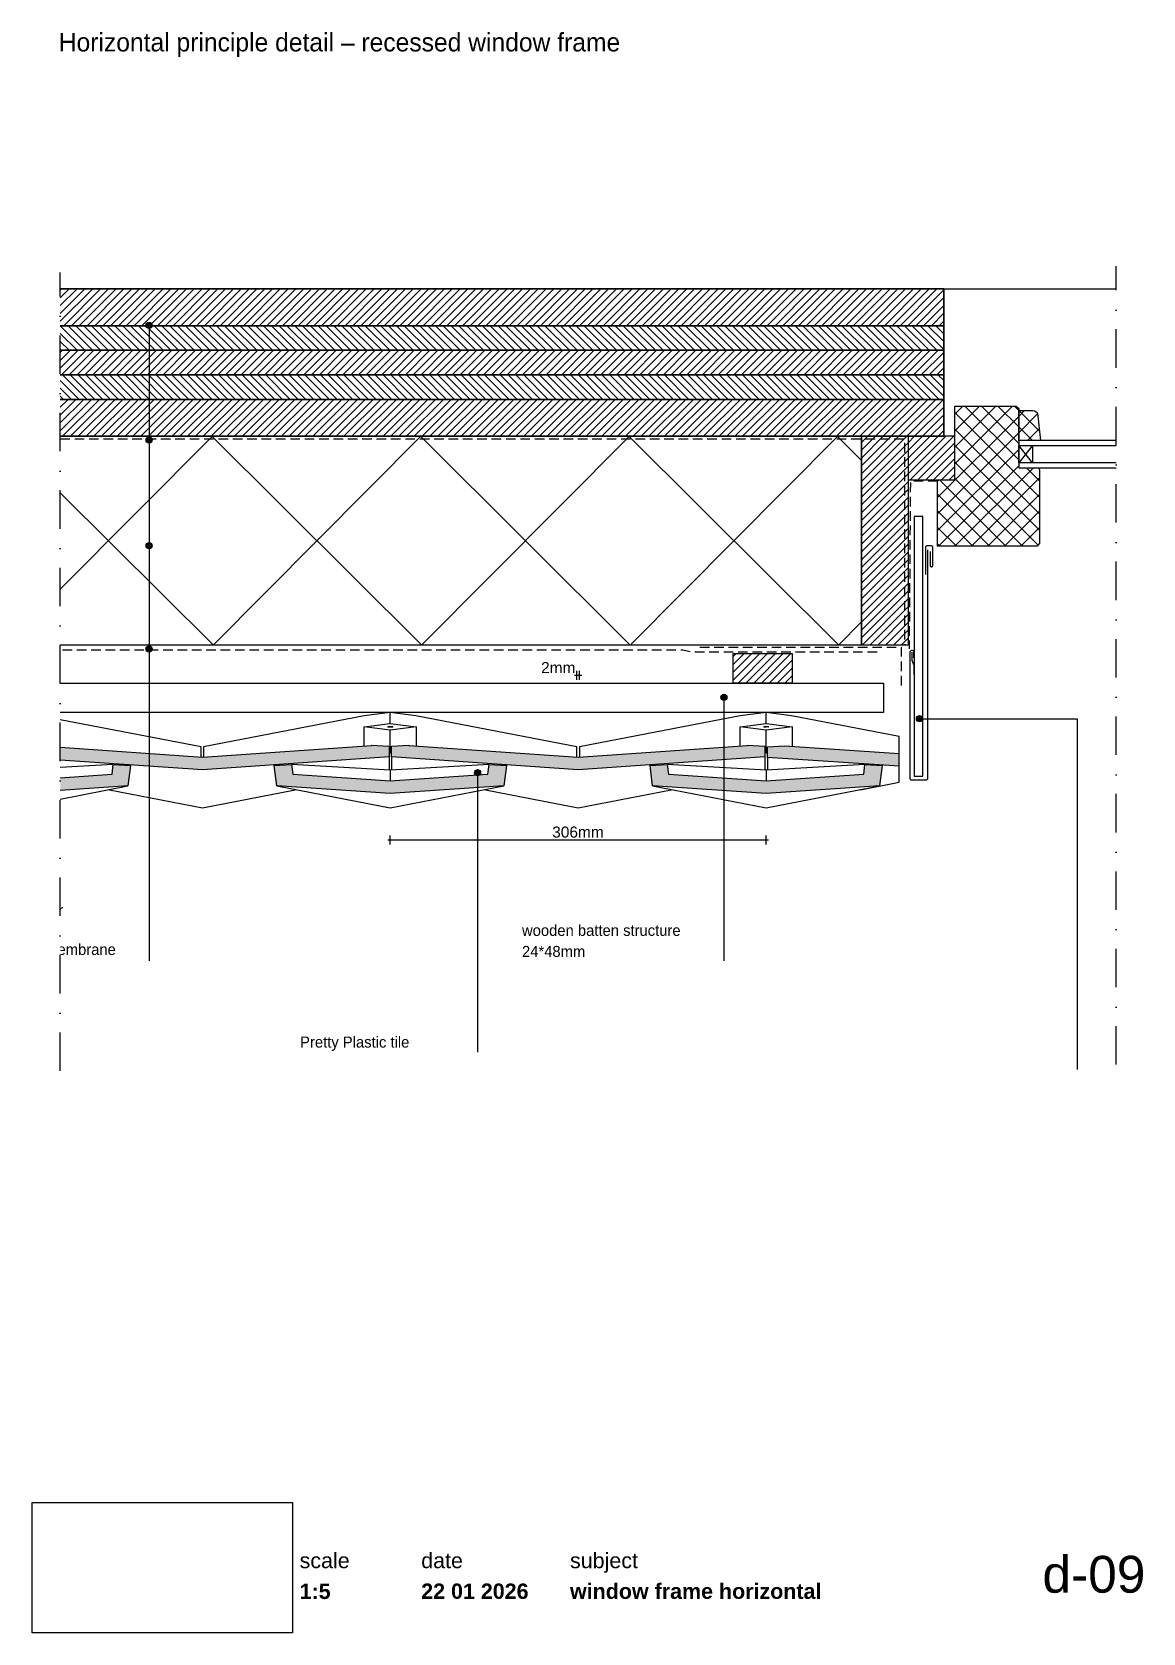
# Paper-space layout 'd-09 window frame horizontal' of a CAD drawing. Header units: millimetres. Extents: x 14 to 195, y 11 to 272.
import ezdxf
from ezdxf.xclip import XClip

# ---------------------------------------------------------------- set-up
doc = ezdxf.new("R2010")
doc.units = ezdxf.units.MM
doc.header["$MEASUREMENT"] = 0
doc.header["$XCLIPFRAME"] = 0
for name, pattern in [('B0302', [12.51, 6.26, -3.125, 0, -3.125]), ('B0701', [2.3412, 1.56, -0.7812]), ('Wipeout_Contour', [1000, 0, -1000])]:
    doc.linetypes.add(name, pattern=pattern)
for name, color, linetype in [('#01', 7, 'Continuous'), ('Dim - 1_50_100', 7, 'Continuous'), ('Info - 1_50_100', 7, 'Continuous'), ('Info - 1_5_10', 7, 'Continuous'), ('Info - Nederlands', 7, 'Continuous')]:
    doc.layers.add(name, color=color, linetype=linetype)
doc.styles.add('GENERATED_STYLE_1', font='HelveticaNeue.ttc')
doc.styles.add('GENERATED_STYLE_2', font='HelveticaNeue.ttc')
doc.styles.add('GENERATED_STYLE_3', font='Helvetica.ttc')
doc.styles.add('GENERATED_STYLE_4', font='')
doc.styles.get('GENERATED_STYLE_4').set_extended_font_data('Work Sans')
picture_1 = doc.add_image_def('image1.png', size_in_pixel=(317, 159))
pattern_1 = [(45, (-1633.4984, 475.69565), (-0.6363961, 0.6363961), [])]
pattern_2 = [(315, (-1633.4984, 475.69565), (0.6363961, 0.6363961), [])]
pattern_3 = [(45, (-1633.4984, 475.6956), (-1.3435029, 1.3435029), []), (135, (-1633.4984, 475.6956), (1.3435029, 1.3435029), [])]

# ---------------------------------------------------------------- blocks, each defined once
blk = doc.blocks.new('Drawing_1_1', base_point=(-200, 60))
at = {"color": 2, "linetype": 'Continuous', "lineweight": 0}
for s, insert, char_height, attachment_point, style in [('\\A1;{\\pql;\\fHelvetica Neue|b0|i0|c0|p0;\\W1.000000;date}', (77.08, 24.14), 2.5, 1, 'GENERATED_STYLE_1'), ('\\A1;{\\pql;\\fHelvetica Neue|b0|i0|c0|p0;\\W1.000000;subject}', (101.31, 24.14), 2.5, 1, 'GENERATED_STYLE_1'), ('\\A1;{\\pqr;\\fHelvetica Neue|b0|i0|c0|p0;\\W1.000000;d-09}', (195, 23.65), 6, 3, 'GENERATED_STYLE_1'), ('\\A1;{\\pql;\\fHelvetica Neue|b1|i0|c0|p0;\\W1.000000;1:5}', (57.28, 19.12), 2.5, 1, 'GENERATED_STYLE_2'), ('\\A1;{\\pql;\\fHelvetica Neue|b1|i0|c0|p0;\\W1.000000;22 01 2026}', (77.08, 19.14), 2.5, 1, 'GENERATED_STYLE_2'), ('\\A1;{\\pql;\\fHelvetica Neue|b1|i0|c0|p0;\\W1.000000;window frame horizontal}', (101.31, 19.14), 2.5, 1, 'GENERATED_STYLE_2')]:
    blk.add_mtext(s, dxfattribs=dict(at, insert=insert, char_height=char_height, attachment_point=attachment_point, style=style))
at = {"color": 254, "linetype": 'Wipeout_Contour', "lineweight": 0, "ltscale": 174.062972}
blk.add_wipeout([(13.71, 11.09), (56.11, 11.09), (56.11, 32.35), (13.71, 32.35)], dxfattribs=at)
at = {"color": 2, "linetype": 'Continuous', "lineweight": 0, "insert": (57.28, 24.14), "char_height": 2.5, "attachment_point": 1, "style": 'GENERATED_STYLE_1'}
blk.add_mtext('\\A1;{\\pql;\\fHelvetica Neue|b0|i0|c0|p0;\\W1.000000;scale}', dxfattribs=at)
at = {"color": 9, "lineweight": 0}
image = blk.add_image(picture_1, insert=(13.71, 11.09), size_in_units=(42.4, 21.27), dxfattribs=at)
image.set_boundary_path([(-0.5, -0.5), (316.5, 158.5)])
blk = doc.blocks.new('Drawing_2_1', base_point=(-1633.5, 475.7))
at = {"layer": '#01', "linetype": 'Continuous', "lineweight": 0, "true_color": 0x000000}
for points in [[(32.28, 224), (32.31, 223.81), (32.42, 223.64), (32.59, 223.54), (32.78, 223.5), (32.97, 223.54), (33.13, 223.64), (33.24, 223.81), (33.28, 224), (33.24, 224.19), (33.13, 224.35), (32.97, 224.46), (32.78, 224.5), (32.59, 224.46), (32.42, 224.35), (32.31, 224.19)], [(32.28, 205.36), (32.31, 205.17), (32.42, 205), (32.59, 204.9), (32.78, 204.86), (32.97, 204.9), (33.13, 205), (33.24, 205.17), (33.28, 205.36), (33.24, 205.55), (33.13, 205.71), (32.97, 205.82), (32.78, 205.86), (32.59, 205.82), (32.42, 205.71), (32.31, 205.55)], [(32.28, 188.15), (32.31, 187.95), (32.42, 187.79), (32.59, 187.68), (32.78, 187.65), (32.97, 187.68), (33.13, 187.79), (33.24, 187.95), (33.28, 188.15), (33.24, 188.34), (33.13, 188.5), (32.97, 188.61), (32.78, 188.65), (32.59, 188.61), (32.42, 188.5), (32.31, 188.34)], [(32.28, 171.33), (32.31, 171.14), (32.42, 170.98), (32.59, 170.87), (32.78, 170.83), (32.97, 170.87), (33.13, 170.98), (33.24, 171.14), (33.28, 171.33), (33.24, 171.52), (33.13, 171.68), (32.97, 171.79), (32.78, 171.83), (32.59, 171.79), (32.42, 171.68), (32.31, 171.52)], [(125.87, 163.47), (125.91, 163.28), (126.02, 163.11), (126.18, 163), (126.37, 162.97), (126.56, 163), (126.72, 163.11), (126.83, 163.28), (126.87, 163.47), (126.83, 163.66), (126.72, 163.82), (126.56, 163.93), (126.37, 163.97), (126.18, 163.93), (126.02, 163.82), (125.91, 163.66)], [(157.71, 159.96), (157.75, 159.76), (157.85, 159.6), (158.02, 159.49), (158.21, 159.46), (158.4, 159.49), (158.56, 159.6), (158.67, 159.76), (158.71, 159.96), (158.67, 160.15), (158.56, 160.31), (158.4, 160.42), (158.21, 160.46), (158.02, 160.42), (157.85, 160.31), (157.75, 160.15)], [(85.76, 151.2), (85.8, 151.01), (85.9, 150.84), (86.07, 150.73), (86.26, 150.7), (86.45, 150.73), (86.61, 150.84), (86.72, 151.01), (86.76, 151.2), (86.72, 151.39), (86.61, 151.55), (86.45, 151.66), (86.26, 151.7), (86.07, 151.66), (85.9, 151.55), (85.8, 151.39)]]:
    blk.add_hatch(color=18, dxfattribs=at).paths.add_polyline_path(points)
at = {"layer": '#01', "linetype": 'Continuous', "lineweight": 0, "true_color": 0xe4e7e8}
for points in [[(41.45, 153.7), (18.31, 155.31), (18.31, 153.23), (41.45, 151.62), (71.85, 153.73), (71.85, 155.48), (69.01, 155.67), (69.02, 155.62)], [(102.65, 153.7), (75.08, 155.62), (75.09, 155.67), (72.25, 155.48), (72.25, 153.73), (102.65, 151.62), (133.05, 153.73), (133.05, 155.48), (130.21, 155.67), (130.22, 155.62)], [(136.28, 155.57), (133.45, 155.38), (133.45, 153.63), (154.92, 152.21), (154.92, 154.29), (136.28, 155.52)], [(18.31, 150.35), (18.31, 148.27), (29.32, 149.01), (29.74, 152.34), (26.94, 152.53), (26.74, 150.92)], [(53.15, 152.34), (53.56, 149.01), (72.04, 147.77), (90.52, 149.01), (90.94, 152.34), (88.14, 152.53), (87.94, 150.92), (72.04, 149.85), (56.15, 150.92), (55.95, 152.53)], [(114.35, 152.34), (114.76, 149.01), (133.24, 147.77), (151.72, 149.01), (152.14, 152.34), (149.34, 152.53), (149.14, 150.92), (133.24, 149.85), (117.35, 150.92), (117.15, 152.53)]]:
    blk.add_hatch(color=254, dxfattribs=at).paths.add_polyline_path(points)
at = {"layer": 'Info - 1_50_100', "linetype": 'Continuous', "lineweight": 0, "true_color": 0x000000}
h = blk.add_hatch(dxfattribs=at)
h.set_pattern_fill('310_Naaldhout__01__0001', color=18, style=0, pattern_type=2)
h.set_pattern_definition(pattern_1)
h.paths.add_polyline_path([(162.17, 229.96), (18.31, 229.96), (18.31, 223.96), (162.17, 223.96)])
h = blk.add_hatch(dxfattribs=at)
h.set_pattern_fill('310_Naaldhout__02__0001', color=18, style=0, pattern_type=2)
h.set_pattern_definition(pattern_2)
h.paths.add_polyline_path([(162.17, 223.96), (18.31, 223.96), (18.31, 219.96), (162.17, 219.96)])
h = blk.add_hatch(dxfattribs=at)
h.set_pattern_fill('310_Naaldhout__01__0001', color=18, style=0, pattern_type=2)
h.set_pattern_definition(pattern_1)
h.paths.add_polyline_path([(162.17, 219.96), (18.31, 219.96), (18.31, 215.96), (162.17, 215.96)])
h = blk.add_hatch(dxfattribs=at)
h.set_pattern_fill('310_Naaldhout__02__0001', color=18, style=0, pattern_type=2)
h.set_pattern_definition(pattern_2)
h.paths.add_polyline_path([(162.17, 215.96), (18.31, 215.96), (18.31, 211.96), (162.17, 211.96)])
h = blk.add_hatch(dxfattribs=at)
h.set_pattern_fill('310_Naaldhout__01__0001', color=18, style=0, pattern_type=2)
h.set_pattern_definition(pattern_1)
h.paths.add_polyline_path([(162.17, 211.96), (18.31, 211.96), (18.31, 205.96), (162.17, 205.96)])
h = blk.add_hatch(dxfattribs=at)
h.set_pattern_fill('415_Isolatie_ruit_0001', color=18, style=0, pattern_type=2)
h.set_pattern_definition([(135.152, (43.207, 171.957), (16.8807, 16.9703), []), (225.152, (43.207, 171.957), (-17.0605, 16.9703), [])])
h.paths.add_polyline_path([(148.77, 205.96), (18.31, 205.96), (18.31, 171.96), (148.77, 171.96)])
h = blk.add_hatch(dxfattribs=at)
h.set_pattern_fill('310_Naaldhout__01__0001', color=18, style=0, pattern_type=2)
h.set_pattern_definition(pattern_1)
h.paths.add_polyline_path([(156.37, 171.96), (156.37, 205.96), (148.77, 205.96), (148.77, 171.96)])
h = blk.add_hatch(dxfattribs=at)
h.set_pattern_fill('310_Naaldhout__01__0001', color=18, style=0, pattern_type=2)
h.set_pattern_definition(pattern_1)
h.paths.add_polyline_path([(163.97, 198.87), (163.97, 205.96), (156.37, 205.96), (156.37, 198.87)])
at = {"layer": 'Info - 1_5_10', "linetype": 'Continuous', "lineweight": 0, "true_color": 0x99a3a6}
h = blk.add_hatch(dxfattribs=at)
h.set_pattern_fill('305_Loofhout__02__0001', color=253, style=0, pattern_type=2)
h.set_pattern_definition(pattern_3)
h.paths.add_polyline_path([(161.17, 198.87), (161.17, 188.07), (177.37, 188.07), (177.77, 188.47), (177.77, 200.47), (177.57, 200.84), (174.37, 200.84), (174.37, 207.07), (174.37, 210.47), (173.97, 210.87), (163.97, 210.87), (163.97, 198.87)])
h = blk.add_hatch(dxfattribs=at)
h.set_pattern_fill('305_Loofhout__02__0001', color=253, style=0, pattern_type=2)
h.set_pattern_definition(pattern_3)
h.paths.add_polyline_path([(174.37, 205.24), (177.91, 205.24), (177.44, 209.73, 0.246914), (176.35, 210.16), (174.37, 210.16)])
h = blk.add_hatch(dxfattribs=at)
h.set_pattern_fill('310_Naaldhout__01__0001', color=253, style=0, pattern_type=2)
h.set_pattern_definition(pattern_1)
h.paths.add_polyline_path([(127.89, 165.76), (137.49, 165.76), (137.49, 170.56), (127.89, 170.56)])
at = {"layer": '#01', "color": 9, "linetype": 'Continuous', "lineweight": 0}
for p, q in [((162.17, 229.96), (190.24, 229.96)), ((32.78, 223.5), (32.78, 132.96)), ((32.78, 204.86), (32.78, 120.52)), ((176.63, 201.64), (174.37, 204.44)), ((176.63, 204.44), (174.37, 201.64)), ((32.78, 187.65), (32.78, 137.34)), ((32.78, 170.83), (32.78, 120.52)), ((126.37, 162.97), (126.37, 120.52)), ((41.24, 155.39), (18.31, 159.8)), ((67.8, 160.42), (41.64, 155.39)), ((72.04, 160.96), (67.8, 160.42)), ((67.81, 158.64), (72.04, 159.17)), ((76.19, 160.44), (72.04, 160.96)), ((72.04, 159.17), (72.04, 160.96)), ((72.04, 159.17), (76.28, 158.64)), ((102.44, 155.39), (76.19, 160.44)), ((129, 160.42), (102.84, 155.39)), ((133.24, 160.96), (129, 160.42)), ((129.01, 158.64), (133.24, 159.17)), ((137.39, 160.44), (133.24, 160.96)), ((133.24, 159.17), (133.24, 160.96)), ((133.24, 159.17), (137.48, 158.64)), ((154.92, 157.07), (137.39, 160.44)), ((67.8, 155.53), (67.81, 158.64)), ((72.04, 158.1), (67.81, 158.64)), ((71.65, 158.64), (71.76, 158.67)), ((71.76, 158.6), (71.65, 158.64)), ((71.76, 158.67), (72.04, 158.69)), ((72.04, 158.58), (71.76, 158.6)), ((72.04, 158.69), (72.33, 158.67)), ((76.28, 158.64), (72.04, 158.1)), ((72.33, 158.6), (72.04, 158.58)), ((72.04, 154.42), (72.04, 158.1)), ((72.33, 158.67), (72.44, 158.64)), ((72.44, 158.64), (72.33, 158.6)), ((76.28, 158.64), (76.28, 155.53)), ((129, 155.48), (129.01, 158.64)), ((133.24, 158.1), (129.01, 158.64)), ((132.85, 158.64), (132.96, 158.67)), ((132.96, 158.6), (132.85, 158.64)), ((132.96, 158.67), (133.24, 158.69)), ((133.24, 158.58), (132.96, 158.6)), ((133.24, 158.69), (133.53, 158.67)), ((137.48, 158.64), (133.24, 158.1)), ((133.24, 154.42), (133.24, 158.1)), ((133.53, 158.67), (133.64, 158.64)), ((133.64, 158.64), (133.53, 158.6)), ((137.48, 158.64), (137.48, 155.44)), ((154.92, 154.29), (154.92, 157.07)), ((41.24, 153.72), (41.24, 155.39)), ((41.64, 155.39), (41.64, 153.7)), ((71.85, 154.45), (72.04, 154.42)), ((72.04, 154.42), (72.25, 154.46)), ((102.44, 153.72), (102.44, 155.39)), ((102.84, 155.39), (102.84, 153.7)), ((133.05, 154.45), (133.24, 154.42)), ((133.24, 154.42), (133.45, 154.46)), ((154.92, 149.63), (154.92, 154.29)), ((26.94, 152.53), (18.31, 152.01)), ((72.04, 151.56), (55.95, 152.53)), ((71.85, 153.73), (71.85, 151.58)), ((88.14, 152.53), (72.04, 151.56)), ((72.04, 151.56), (72.04, 149.85)), ((72.25, 153.73), (72.25, 151.58)), ((133.24, 151.56), (117.15, 152.53)), ((133.05, 153.73), (133.05, 151.58)), ((149.34, 152.53), (133.24, 151.56)), ((133.24, 151.56), (133.24, 149.85)), ((133.46, 153.64), (133.46, 151.6)), ((18.31, 146.88), (29.32, 149.01)), ((53.56, 149.01), (72.04, 145.44)), ((72.04, 145.44), (90.52, 149.01)), ((86.26, 150.7), (86.26, 105.67)), ((114.76, 149.01), (133.24, 145.44)), ((133.24, 145.44), (151.72, 149.01)), ((148.59, 148.4), (154.92, 149.63)), ((26.34, 148.38), (41.45, 145.47)), ((41.45, 145.47), (56.56, 148.38)), ((87.54, 148.38), (102.65, 145.47)), ((102.65, 145.47), (117.76, 148.38))]:
    blk.add_line(p, q, dxfattribs=at)
at = {"layer": '#01', "color": 2, "linetype": 'Continuous', "lineweight": 0}
for p, q in [((18.31, 155.31), (41.45, 153.7)), ((41.45, 153.7), (69.02, 155.62)), ((69.02, 155.62), (69.01, 155.67)), ((69.01, 155.67), (71.85, 155.48)), ((71.85, 155.48), (71.85, 153.73)), ((72.25, 155.48), (75.09, 155.67)), ((72.25, 153.73), (72.25, 155.48)), ((75.09, 155.67), (75.08, 155.62)), ((75.08, 155.62), (102.65, 153.7)), ((102.65, 153.7), (130.22, 155.62)), ((130.22, 155.62), (130.21, 155.67)), ((130.21, 155.67), (133.05, 155.48)), ((133.05, 155.48), (133.05, 153.73)), ((133.45, 155.38), (136.28, 155.57)), ((133.45, 153.63), (133.45, 155.38)), ((136.28, 155.57), (136.28, 155.52)), ((136.28, 155.52), (154.92, 154.29)), ((41.45, 151.62), (18.31, 153.23)), ((26.74, 150.92), (26.94, 152.53)), ((26.94, 152.53), (29.74, 152.34)), ((29.74, 152.34), (29.32, 149.01)), ((71.85, 153.73), (41.45, 151.62)), ((53.15, 152.34), (55.95, 152.53)), ((53.56, 149.01), (53.15, 152.34)), ((55.95, 152.53), (56.15, 150.92)), ((102.65, 151.62), (72.25, 153.73)), ((87.94, 150.92), (88.14, 152.53)), ((88.14, 152.53), (90.94, 152.34)), ((90.94, 152.34), (90.52, 149.01)), ((133.05, 153.73), (102.65, 151.62)), ((114.35, 152.34), (117.15, 152.53)), ((114.76, 149.01), (114.35, 152.34)), ((117.15, 152.53), (117.35, 150.92)), ((154.92, 152.21), (133.45, 153.63)), ((149.14, 150.92), (149.34, 152.53)), ((149.34, 152.53), (152.14, 152.34)), ((152.14, 152.34), (151.72, 149.01)), ((18.31, 150.35), (26.74, 150.92)), ((29.32, 149.01), (18.31, 148.27)), ((72.04, 147.77), (53.56, 149.01)), ((56.15, 150.92), (72.04, 149.85)), ((72.04, 149.85), (87.94, 150.92)), ((90.52, 149.01), (72.04, 147.77)), ((133.24, 147.77), (114.76, 149.01)), ((117.35, 150.92), (133.24, 149.85)), ((133.24, 149.85), (149.14, 150.92)), ((151.72, 149.01), (133.24, 147.77))]:
    blk.add_line(p, q, dxfattribs=at)
at = {"layer": '#01', "color": 2, "linetype": 'B0701', "lineweight": 0, "flags": 128}
for points in [[(18.31, 205.56), (155.76, 205.56), (155.76, 171.96)], [(161.17, 198.67), (156.73, 198.67), (156.53, 171.35)], [(155.29, 165.39), (155.29, 171.56), (121.83, 171.56)]]:
    blk.add_lwpolyline(points, dxfattribs=at)
at = {"layer": '#01', "color": 9, "linetype": 'Continuous', "lineweight": 0, "flags": 128}
blk.add_lwpolyline([(159.95, 187.21), (159.95, 184.91, 0.414214), (160.15, 184.71), (160.21, 184.71, 0.414214), (160.41, 184.91), (160.41, 187.89, 0.414214), (160.21, 188.09), (159.37, 188.09, 0.414214), (159.17, 187.89), (159.17, 183.43)], format="xyb", dxfattribs=at)
at = {"layer": '#01', "color": 3, "linetype": 'Continuous', "lineweight": 0, "flags": 128}
blk.add_lwpolyline([(159.51, 187.48), (159.51, 150.14, -0.414214), (159.26, 149.94), (156.92, 149.94, -0.414214), (156.72, 150.14), (156.72, 170.9, -0.414214), (156.92, 171.1), (157.03, 171.1, -0.414214), (157.23, 170.9), (157.23, 169.89)], format="xyb", dxfattribs=at)
at = {"layer": '#01', "color": 9, "linetype": 'Continuous', "lineweight": 0, "flags": 128}
for points in [[(156.95, 170.81), (156.95, 169.52), (157.3, 168.7), (157.3, 167.15)], [(158.71, 159.96), (183.86, 159.96), (183.86, 102.86)]]:
    blk.add_lwpolyline(points, dxfattribs=at)
at = {"layer": '#01', "color": 1, "linetype": 'Continuous', "lineweight": 0}
for centre in [(32.78, 224), (32.78, 205.36), (32.78, 188.15), (32.78, 171.33), (126.37, 163.47), (158.21, 159.96), (86.26, 151.2)]:
    blk.add_circle(centre, 0.5, dxfattribs=at)
at = {"layer": 'Dim - 1_50_100', "color": 1, "linetype": 'Continuous', "lineweight": 0}
for p, q in [((102.04, 167.03), (102.44, 167.03)), ((102.44, 166.28), (102.44, 167.78)), ((102.44, 167.03), (102.84, 167.03)), ((102.84, 166.28), (102.84, 167.78)), ((102.84, 167.03), (103.24, 167.03)), ((72.04, 139.47), (72.04, 140.97)), ((133.24, 139.47), (133.24, 140.97)), ((71.64, 140.22), (72.04, 140.22)), ((72.04, 140.22), (133.24, 140.22)), ((133.24, 140.22), (133.64, 140.22))]:
    blk.add_line(p, q, dxfattribs=at)
at = {"layer": 'Info - 1_50_100', "color": 3, "linetype": 'Continuous', "lineweight": 0}
for p, q in [((162.17, 205.96), (18.31, 205.96)), ((155.57, 171.96), (18.31, 171.96))]:
    blk.add_line(p, q, dxfattribs=at)
at = {"layer": 'Info - 1_50_100', "color": 9, "linetype": 'Continuous', "lineweight": 0, "flags": 128}
for points in [[(18.31, 229.96), (162.17, 229.96), (162.17, 223.96), (18.31, 223.96)], [(18.31, 223.96), (162.17, 223.96), (162.17, 219.96), (18.31, 219.96)], [(18.31, 219.96), (162.17, 219.96), (162.17, 215.96), (18.31, 215.96)], [(18.31, 215.96), (162.17, 215.96), (162.17, 211.96), (18.31, 211.96)], [(18.31, 211.96), (162.17, 211.96), (162.17, 205.96), (18.31, 205.96)], [(18.31, 165.76), (152.37, 165.76), (152.37, 160.96), (18.31, 160.96)]]:
    blk.add_lwpolyline(points, dxfattribs=at)
at = {"layer": 'Info - 1_50_100', "color": 4, "linetype": 'Continuous', "lineweight": 0, "flags": 128}
blk.add_lwpolyline([(18.31, 205.96), (162.17, 205.96), (162.17, 229.96), (18.31, 229.96)], dxfattribs=at)
at = {"layer": 'Info - 1_50_100', "color": 1, "linetype": 'Continuous', "lineweight": 0, "flags": 128}
blk.add_lwpolyline([(18.31, 205.96), (148.77, 205.96), (148.77, 171.96), (18.31, 171.96)], dxfattribs=at)
at = {"layer": 'Info - 1_50_100', "color": 2, "linetype": 'Continuous', "lineweight": 0, "flags": 128}
blk.add_lwpolyline([(156.37, 171.96), (148.77, 171.96), (148.77, 205.96), (156.37, 205.96)], close=True, dxfattribs=at)
at = {"layer": 'Info - 1_50_100', "color": 9, "linetype": 'Continuous', "lineweight": 0, "flags": 128}
for points in [[(163.97, 198.87), (163.97, 205.96), (156.37, 205.96), (156.37, 198.87)], [(158.77, 192.88), (157.37, 192.88), (157.37, 150.62), (158.77, 150.62)]]:
    blk.add_lwpolyline(points, close=True, dxfattribs=at)
at = {"layer": 'Info - 1_50_100', "color": 2, "linetype": 'B0701', "lineweight": 0, "flags": 128}
blk.add_lwpolyline([(151.3, 170.8), (121.18, 170.8), (119.66, 171.13), (18.31, 171.13)], dxfattribs=at)
at = {"layer": 'Info - 1_5_10', "color": 2, "linetype": 'Continuous', "lineweight": 0, "flags": 128}
blk.add_lwpolyline([(161.17, 198.87), (163.97, 198.87), (163.97, 210.87), (173.97, 210.87), (174.37, 210.47), (174.37, 207.07), (174.37, 200.84), (177.57, 200.84), (177.77, 200.47), (177.77, 188.47), (177.37, 188.07), (161.17, 188.07)], close=True, dxfattribs=at)
blk.add_lwpolyline([(174.37, 205.24), (174.37, 210.16), (176.35, 210.16, -0.246914), (177.44, 209.73), (177.91, 205.24)], format="xyb", close=True, dxfattribs=at)
at = {"layer": 'Info - 1_5_10', "color": 9, "linetype": 'Continuous', "lineweight": 0, "flags": 128}
for points in [[(190.24, 205.24), (174.37, 205.24), (174.37, 204.44), (190.24, 204.44)], [(190.24, 201.64), (174.37, 201.64), (174.37, 200.84), (190.24, 200.84)]]:
    blk.add_lwpolyline(points, dxfattribs=at)
at = {"layer": 'Info - 1_5_10', "color": 1, "linetype": 'Continuous', "lineweight": 0, "flags": 128}
for points in [[(174.37, 201.64), (174.37, 204.44), (176.63, 204.44), (176.63, 201.64)], [(127.89, 165.76), (127.89, 170.56), (137.49, 170.56), (137.49, 165.76)]]:
    blk.add_lwpolyline(points, close=True, dxfattribs=at)
at = {"layer": 'Dim - 1_50_100', "color": 2, "linetype": 'Continuous', "lineweight": 0, "char_height": 1.8, "attachment_point": 7, "style": 'GENERATED_STYLE_3'}
for s, insert, width in [('\\A1;{\\pql;\\fHelvetica|b0|i0|c0|p0;\\W1.000000;2mm}', (96.6, 167.39), 5.6469), ('\\A1;{\\pql;\\fHelvetica|b0|i0|c0|p0;\\W1.000000;306mm}', (98.41, 140.58), 8.4735)]:
    blk.add_mtext(s, dxfattribs=dict(at, insert=insert, width=width))
at = {"layer": 'Info - Nederlands', "color": 2, "linetype": 'Continuous', "lineweight": 0, "char_height": 1.8, "style": 'GENERATED_STYLE_4'}
for s, insert, attachment_point, line_spacing_factor in [('\\A1;{\\pql;\\fWork Sans|b0|i0|c0|p0;\\W1.000000;wall\\P\\pql;\\fWork Sans|b0|i0|c0|p0;\\W1.000000;vapour barrier\\P\\pql;\\fWork Sans|b0|i0|c0|p0;\\C9;\\H1.000060x;\\W1.000000;insulation\\P\\pql;\\fWork Sans|b0|i0|c0|p0;\\C2;\\H0.999940x;\\W1.000000;waterproof membrane}', (3.81, 126.91), 4, 1.064799), ('\\A1;{\\pql;\\fWork Sans|b0|i0|c0|p0;\\W1.000000;wooden batten structure\\P\\pql;\\fWork Sans|b0|i0|c0|p0;\\W1.000000;24*48mm}', (93.49, 123.77), 4, 1.144272), ('\\A1;{\\pqr;\\fWork Sans|b0|i0|c0|p0;\\W1.000000;zinc shaped to \\P\\pqr;\\fWork Sans|b0|i0|c0|p0;\\W1.000000;match the tile form}', (212.77, 105.5), 6, 1.078301)]:
    blk.add_mtext(s, dxfattribs=dict(at, insert=insert, attachment_point=attachment_point, line_spacing_factor=line_spacing_factor))
at = {"layer": 'Info - Nederlands', "color": 2, "linetype": 'Continuous', "lineweight": 0, "insert": (57.36, 107.04), "char_height": 1.8, "attachment_point": 4, "style": 'GENERATED_STYLE_4'}
blk.add_mtext('\\A1;{\\pql;\\fWork Sans|b0|i0|c0|p0;\\W1.000000;Pretty Plastic tile }', dxfattribs=at)

psp = doc.layouts.new('d-09 window frame horizontal')

# ---------------------------------------------------------------- linework, layer by layer
at = {"layer": '#01', "color": 3, "linetype": 'B0302', "lineweight": 0}
for p, q in [((18.31, 102.63), (18.31, 232.63)), ((190.24, 103.63), (190.24, 233.63))]:
    psp.add_line(p, q, dxfattribs=at)

# ---------------------------------------------------------------- block references
at = {"color": 4, "linetype": 'Continuous', "lineweight": 0}
ref = psp.add_blockref('Drawing_2_1', (-1633.5, 475.7), dxfattribs=at)
XClip(ref).set_block_clipping_path([(18.3118260115, 79.4089153237), (190.2367454483, 238.8672037902)])
ref = psp.add_blockref('Drawing_1_1', (-200, 60), dxfattribs=at)
XClip(ref).set_block_clipping_path([(-287.3178906032, -75.7273941135), (502.7286062445, 56.3449743075)])

# ---------------------------------------------------------------- texts
at = {"layer": 'Info - 1_5_10', "color": 2, "linetype": 'Continuous', "lineweight": 0, "insert": (18.06, 267.72), "char_height": 3, "attachment_point": 7, "style": 'GENERATED_STYLE_4'}
psp.add_mtext('\\A1;{\\pql;\\fWork Sans|b0|i0|c0|p0;\\W1.000000;Horizontal principle detail – recessed window frame}', dxfattribs=at)

doc.saveas('drawing.dxf')
